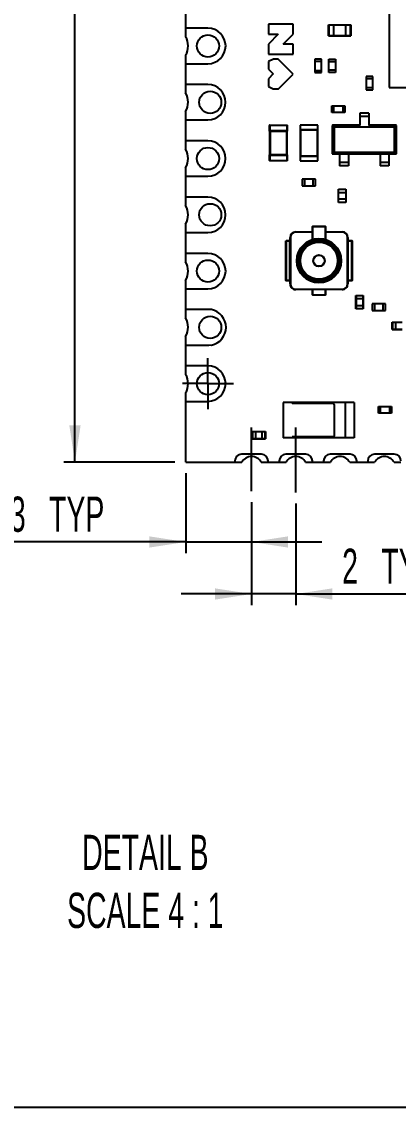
# Model space of a CAD drawing. Extents: x 13 to 282, y 8 to 200.
# Drawn here: x 116.5 to 150.5, y 8.5 to 106.5 of the extents above; entities that cross this region are included whole.
import ezdxf

# ---------------------------------------------------------------- set-up
doc = ezdxf.new("R2010")
doc.units = 0
doc.linetypes.add('CENTERX2', pattern=[20.32, 12.7, -2.54, 2.54, -2.54])
doc.layers.get('0').update_dxf_attribs({"linetype": 'CONTINUOUS'})
doc.styles.add('SLDTEXTSTYLE0', font='TXT', dxfattribs={"width": 0.605})
doc.dimstyles.new('SLDDIMSTYLE0', dxfattribs={"dimtxt": 3.081982, "dimasz": 3.302, "dimexe": 0, "dimexo": 0.0625, "dimgap": 0.770496, "dimtad": 1, "dimdec": 1, "dimlfac": 0.5, "dimrnd": 1e-09, "dimzin": 12, "dimtxsty": 'SLDTEXTSTYLE0', "dimsah": 1, "dimcen": 0.09, "dimazin": 3, "dimtfac": 1, "dimtdec": 1, "dimtofl": 0, "dimtmove": 0, "dimatfit": 3, "dimtolj": 1, "dimtzin": 12})
doc.dimstyles.new('SLDDIMSTYLE2', dxfattribs={"dimtxt": 3.081982, "dimasz": 3.302, "dimexe": 0, "dimexo": 0.0625, "dimgap": 0.770496, "dimtad": 1, "dimdec": 1, "dimlfac": 0.5, "dimrnd": 1e-09, "dimzin": 12, "dimtxsty": 'SLDTEXTSTYLE0', "dimsah": 1, "dimcen": 0.09, "dimazin": 3, "dimtfac": 1, "dimtdec": 1, "dimtmove": 0, "dimatfit": 3, "dimtolj": 1, "dimtzin": 12})

# ---------------------------------------------------------------- blocks, each defined once
blk = doc.blocks.new('_D')
at = {"color": 7, "linetype": 'CONTINUOUS'}
for p, q in [((149.726, 156.738), (120.266, 156.738)), ((121.266, 66.738), (121.266, 156.738)), ((130.286, 66.738), (120.266, 66.738))]:
    blk.add_line(p, q, dxfattribs=at)
for points in [[(121.266, 156.738), (120.758, 153.436), (121.774, 153.436)], [(121.266, 66.738), (121.774, 70.04), (120.758, 70.04)]]:
    blk.add_solid(points, dxfattribs=at)
at = {"color": 7, "linetype": 'CONTINUOUS', "insert": (117.173, 110.951), "char_height": 3.175, "attachment_point": 1, "rotation": 90, "style": 'SLDTEXTSTYLE0'}
blk.add_mtext('45', dxfattribs=at)
blk = doc.blocks.new('_D_9')
at = {"color": 7, "linetype": 'CONTINUOUS'}
for p, q in [((131.286, 65.738), (131.286, 58.525)), ((137.226, 63.116), (137.226, 58.525)), ((131.286, 59.525), (115.386, 59.525)), ((131.286, 59.525), (137.226, 59.525)), ((137.226, 59.525), (143.576, 59.525))]:
    blk.add_line(p, q, dxfattribs=at)
for points in [[(131.286, 59.525), (127.984, 60.033), (127.984, 59.017)], [(137.226, 59.525), (140.528, 59.017), (140.528, 60.033)]]:
    blk.add_solid(points, dxfattribs=at)
at = {"color": 7, "linetype": 'CONTINUOUS', "char_height": 3.175, "attachment_point": 1, "style": 'SLDTEXTSTYLE0'}
for s, insert in [('3', (115.386, 63.618)), ('TYP', (118.929, 63.618))]:
    blk.add_mtext(s, dxfattribs=dict(at, insert=insert))
blk = doc.blocks.new('_D_10')
at = {"color": 7, "linetype": 'CONTINUOUS'}
for p, q in [((137.226, 63.116), (137.226, 53.829)), ((141.226, 62.994), (141.226, 53.829)), ((137.226, 54.829), (130.876, 54.829)), ((141.226, 54.829), (137.226, 54.829)), ((141.226, 54.829), (157.17, 54.829))]:
    blk.add_line(p, q, dxfattribs=at)
for points in [[(137.226, 54.829), (133.924, 55.337), (133.924, 54.321)], [(141.226, 54.829), (144.528, 54.321), (144.528, 55.337)]]:
    blk.add_solid(points, dxfattribs=at)
at = {"color": 7, "linetype": 'CONTINUOUS', "char_height": 3.175, "attachment_point": 1, "style": 'SLDTEXTSTYLE0'}
for s, insert in [('2', (145.411, 58.922)), ('TYP', (148.953, 58.922))]:
    blk.add_mtext(s, dxfattribs=dict(at, insert=insert))
blk = doc.blocks.new('SW_CENTERMARKSYMBOL_3')
at = {"color": 0, "linetype": 'CONTINUOUS'}
for p, q in [((0, 1.3), (0, 2.3)), ((0, 0), (0, 1.3)), ((-1.3, 0), (-2.3, 0)), ((0, 0), (-1.3, 0)), ((0, 0), (0, -1.3)), ((0, 0), (1.3, 0)), ((1.3, 0), (2.3, 0)), ((0, -1.3), (0, -2.3))]:
    blk.add_line(p, q, dxfattribs=at)
blk = doc.blocks.new('SW_NOTE_1')
at = {"color": 0, "linetype": 'CONTINUOUS', "char_height": 3.175, "attachment_point": 2, "style": 'SLDTEXTSTYLE0'}
for s, insert in [('DETAIL B', (9.872, 4.093)), ('SCALE 4 : 1', (9.87, -1.141))]:
    blk.add_mtext(s, dxfattribs=dict(at, insert=insert))

msp = doc.modelspace()

# ---------------------------------------------------------------- linework, layer by layer
at = {"color": 7, "linetype": 'CONTINUOUS'}
for p, q in [((149.675, 128.539), (149.675, 100.539)), ((131.286, 105.898), (131.286, 107.778)), ((131.266, 105.898), (131.266, 105.135)), ((133.286, 105.898), (131.266, 105.898)), ((140.992, 106.262), (138.744, 106.262)), ((138.744, 106.262), (138.744, 105.363)), ((140.992, 105.363), (140.992, 106.262)), ((144.192, 105.209), (144.192, 106.209)), ((144.212, 106.189), (144.192, 106.209)), ((144.192, 106.209), (144.642, 106.209)), ((144.212, 106.189), (144.212, 105.229)), ((144.642, 106.189), (144.212, 106.189)), ((144.642, 106.189), (144.642, 106.209)), ((144.642, 106.209), (145.742, 106.209)), ((145.742, 106.189), (144.642, 106.189)), ((144.642, 106.189), (144.642, 105.229)), ((145.742, 106.209), (145.742, 106.189)), ((145.742, 106.209), (146.192, 106.209)), ((145.742, 105.229), (145.742, 106.189)), ((146.172, 106.189), (145.742, 106.189)), ((146.172, 106.189), (146.192, 106.209)), ((146.172, 105.229), (146.172, 106.189)), ((146.192, 106.209), (146.192, 105.209)), ((138.744, 105.363), (139.643, 105.36)), ((139.643, 105.36), (138.744, 104.466)), ((140.095, 104.463), (140.992, 105.363)), ((144.192, 105.209), (144.212, 105.229)), ((144.642, 105.209), (144.192, 105.209)), ((144.212, 105.229), (144.642, 105.229)), ((144.642, 105.229), (145.742, 105.229)), ((144.642, 105.209), (144.642, 105.229)), ((145.742, 105.209), (144.642, 105.209)), ((145.742, 105.229), (145.742, 105.209)), ((145.742, 105.229), (146.172, 105.229)), ((146.192, 105.209), (145.742, 105.209)), ((146.172, 105.229), (146.192, 105.209)), ((138.744, 104.466), (138.744, 103.564)), ((140.992, 104.461), (140.095, 104.463)), ((140.995, 103.562), (140.992, 104.461)), ((131.266, 103.462), (131.266, 102.698)), ((138.744, 103.564), (140.995, 103.562)), ((139.196, 103.12), (138.744, 102.894)), ((139.641, 103.12), (139.196, 103.12)), ((140.994, 101.766), (139.641, 103.12)), ((143.558, 103.093), (142.958, 103.093)), ((142.958, 103.093), (142.958, 102.893)), ((143.558, 102.893), (143.558, 103.093)), ((144.217, 102.912), (144.217, 103.112)), ((144.217, 103.112), (144.817, 103.112)), ((144.217, 102.112), (144.217, 102.912)), ((144.217, 102.912), (144.817, 102.912)), ((144.817, 103.112), (144.817, 102.912)), ((144.817, 102.912), (144.817, 102.112)), ((131.266, 102.698), (133.286, 102.698)), ((131.286, 100.818), (131.286, 102.698)), ((138.744, 102.894), (138.744, 102.22)), ((138.744, 102.22), (139.193, 101.771)), ((142.958, 102.893), (142.958, 102.093)), ((143.558, 102.893), (142.958, 102.893)), ((142.958, 102.093), (143.558, 102.093)), ((142.958, 102.093), (142.958, 101.893)), ((143.558, 102.093), (143.558, 102.893)), ((143.558, 101.893), (143.558, 102.093)), ((144.817, 102.112), (144.217, 102.112)), ((144.217, 101.912), (144.217, 102.112)), ((144.817, 102.112), (144.817, 101.912)), ((139.193, 101.771), (138.744, 101.322)), ((138.744, 101.322), (138.744, 100.646)), ((139.648, 100.42), (140.994, 101.766)), ((142.958, 101.893), (143.558, 101.893)), ((144.817, 101.912), (144.217, 101.912)), ((148.197, 101.539), (147.597, 101.539)), ((147.597, 101.539), (147.597, 101.339)), ((147.597, 101.339), (147.597, 100.539)), ((148.197, 101.339), (147.597, 101.339)), ((148.197, 101.339), (148.197, 101.539)), ((148.197, 100.539), (148.197, 101.339)), ((131.266, 100.818), (131.266, 100.055)), ((133.286, 100.818), (131.266, 100.818)), ((138.744, 100.646), (139.193, 100.42)), ((139.193, 100.42), (139.648, 100.42)), ((147.597, 100.539), (148.197, 100.539)), ((147.597, 100.539), (147.597, 100.339)), ((147.597, 100.339), (148.197, 100.339)), ((148.197, 100.339), (148.197, 100.539)), ((149.675, 100.539), (177.675, 100.539)), ((131.266, 98.382), (131.266, 97.618)), ((144.469, 98.302), (144.469, 98.902)), ((144.469, 98.902), (144.669, 98.902)), ((144.669, 98.302), (144.469, 98.302)), ((144.669, 98.902), (145.469, 98.902)), ((144.669, 98.302), (144.669, 98.902)), ((145.469, 98.302), (144.669, 98.302)), ((145.469, 98.902), (145.469, 98.302)), ((145.469, 98.902), (145.669, 98.902)), ((145.669, 98.302), (145.469, 98.302)), ((145.669, 98.902), (145.669, 98.302)), ((147.811, 98.225), (147.011, 98.225)), ((147.011, 98.225), (147.011, 97.925)), ((147.811, 98.225), (147.811, 97.925)), ((131.266, 97.618), (133.286, 97.618)), ((131.286, 95.738), (131.286, 97.618)), ((138.849, 97.121), (138.869, 97.121)), ((138.849, 96.621), (138.849, 97.121)), ((138.869, 97.141), (140.429, 97.141)), ((138.869, 97.141), (138.869, 97.121)), ((140.429, 97.121), (138.869, 97.121)), ((140.429, 97.141), (140.429, 97.121)), ((140.449, 97.121), (140.429, 97.121)), ((140.449, 97.121), (140.449, 96.621)), ((141.609, 97.139), (141.609, 93.939)), ((143.209, 97.139), (141.609, 97.139)), ((143.209, 93.939), (143.209, 97.139)), ((144.536, 97.148), (144.511, 97.123)), ((144.652, 96.982), (144.511, 97.123)), ((144.511, 97.123), (144.511, 94.572)), ((144.536, 97.148), (144.677, 97.007)), ((147.011, 97.148), (144.536, 97.148)), ((147.811, 97.925), (147.011, 97.925)), ((150.287, 97.148), (147.811, 97.148)), ((150.146, 97.007), (150.287, 97.148)), ((150.311, 97.123), (150.17, 96.982)), ((150.311, 97.123), (150.287, 97.148)), ((150.311, 94.572), (150.311, 97.123)), ((138.849, 96.621), (138.869, 96.641)), ((138.875, 96.596), (138.849, 96.621)), ((138.849, 96.621), (138.849, 94.461)), ((138.869, 96.641), (138.895, 96.616)), ((140.429, 96.641), (138.869, 96.641)), ((138.895, 96.596), (138.875, 96.596)), ((138.875, 94.486), (138.875, 96.596)), ((138.895, 96.596), (138.895, 96.616)), ((138.895, 96.616), (140.404, 96.616)), ((138.895, 96.596), (138.895, 94.486)), ((140.404, 96.596), (138.895, 96.596)), ((140.404, 96.616), (140.429, 96.641)), ((140.404, 96.596), (140.404, 96.616)), ((140.404, 94.486), (140.404, 96.596)), ((140.404, 96.596), (140.424, 96.596)), ((140.449, 96.621), (140.424, 96.596)), ((140.424, 96.596), (140.424, 94.486)), ((140.429, 96.641), (140.449, 96.621)), ((140.449, 94.461), (140.449, 96.621)), ((141.647, 96.7), (141.609, 96.739)), ((143.209, 96.739), (141.609, 96.739)), ((141.609, 96.739), (141.609, 94.339)), ((141.647, 96.7), (141.647, 94.377)), ((143.17, 96.7), (141.647, 96.7)), ((143.17, 96.7), (143.209, 96.739)), ((143.17, 94.377), (143.17, 96.7)), ((143.209, 94.339), (143.209, 96.739)), ((144.652, 94.713), (144.652, 96.982)), ((144.652, 96.982), (144.677, 96.982)), ((144.677, 97.007), (144.677, 96.982)), ((144.677, 97.007), (150.146, 97.007)), ((150.146, 96.982), (144.677, 96.982)), ((144.677, 96.982), (144.677, 94.713)), ((150.146, 96.982), (150.146, 97.007)), ((150.146, 96.982), (150.17, 96.982)), ((150.146, 94.713), (150.146, 96.982)), ((150.17, 96.982), (150.17, 94.713)), ((131.266, 95.738), (131.266, 94.975)), ((133.286, 95.738), (131.266, 95.738)), ((138.849, 94.461), (138.875, 94.486)), ((138.849, 93.961), (138.849, 94.461)), ((138.869, 94.441), (138.849, 94.461)), ((138.895, 94.466), (138.869, 94.441)), ((138.869, 94.441), (140.429, 94.441)), ((138.875, 94.486), (138.895, 94.486)), ((138.895, 94.486), (140.404, 94.486)), ((138.895, 94.466), (138.895, 94.486)), ((140.404, 94.466), (138.895, 94.466)), ((140.404, 94.466), (140.404, 94.486)), ((140.424, 94.486), (140.404, 94.486)), ((140.429, 94.441), (140.404, 94.466)), ((140.424, 94.486), (140.449, 94.461)), ((140.449, 94.461), (140.429, 94.441)), ((140.449, 94.461), (140.449, 93.961)), ((141.647, 94.377), (141.609, 94.339)), ((141.609, 94.339), (143.209, 94.339)), ((141.647, 94.377), (143.17, 94.377)), ((143.17, 94.377), (143.209, 94.339)), ((144.511, 94.572), (144.652, 94.713)), ((144.511, 94.572), (144.536, 94.548)), ((144.677, 94.689), (144.536, 94.548)), ((144.536, 94.548), (145.181, 94.548)), ((144.652, 94.713), (144.677, 94.713)), ((144.677, 94.689), (144.677, 94.713)), ((144.677, 94.713), (150.146, 94.713)), ((150.146, 94.689), (144.677, 94.689)), ((145.181, 94.548), (145.981, 94.548)), ((145.181, 94.548), (145.181, 94.548)), ((145.981, 94.548), (148.841, 94.548)), ((145.981, 94.548), (145.981, 94.548)), ((148.841, 94.548), (149.641, 94.548)), ((148.841, 94.548), (148.841, 94.548)), ((149.641, 94.548), (149.641, 94.548)), ((149.641, 94.548), (150.287, 94.548)), ((150.146, 94.713), (150.146, 94.689)), ((150.146, 94.713), (150.17, 94.713)), ((150.287, 94.548), (150.146, 94.689)), ((150.17, 94.713), (150.311, 94.572)), ((150.287, 94.548), (150.311, 94.572)), ((131.266, 93.302), (131.266, 92.538)), ((138.869, 93.961), (138.849, 93.961)), ((138.869, 93.961), (140.429, 93.961)), ((138.869, 93.961), (138.869, 93.941)), ((140.429, 93.941), (138.869, 93.941)), ((140.429, 93.961), (140.429, 93.941)), ((140.429, 93.961), (140.449, 93.961)), ((141.609, 93.939), (143.209, 93.939)), ((145.981, 93.771), (145.181, 93.771)), ((145.181, 93.771), (145.181, 93.471)), ((145.981, 93.471), (145.181, 93.471)), ((145.981, 93.771), (145.981, 93.471)), ((149.641, 93.771), (148.841, 93.771)), ((148.841, 93.771), (148.841, 93.471)), ((149.641, 93.471), (148.841, 93.471)), ((149.641, 93.771), (149.641, 93.471)), ((131.266, 92.538), (133.286, 92.538)), ((131.286, 90.658), (131.286, 92.538)), ((141.802, 92.288), (141.802, 91.688)), ((142.002, 92.288), (141.802, 92.288)), ((142.002, 92.288), (142.002, 91.688)), ((142.802, 92.288), (142.002, 92.288)), ((142.802, 91.688), (142.802, 92.288)), ((143.002, 92.288), (142.802, 92.288)), ((143.002, 91.688), (143.002, 92.288)), ((141.802, 91.688), (142.002, 91.688)), ((142.002, 91.688), (142.802, 91.688)), ((142.802, 91.688), (143.002, 91.688)), ((145.076, 91.073), (145.076, 91.373)), ((145.076, 91.373), (145.736, 91.373)), ((145.736, 91.373), (145.736, 91.073)), ((131.266, 90.658), (131.266, 89.895)), ((133.286, 90.658), (131.266, 90.658)), ((145.076, 90.473), (145.076, 91.073)), ((145.076, 91.073), (145.736, 91.073)), ((145.736, 90.473), (145.076, 90.473)), ((145.076, 90.173), (145.076, 90.473)), ((145.736, 90.173), (145.076, 90.173)), ((145.736, 91.073), (145.736, 90.473)), ((145.736, 90.473), (145.736, 90.173)), ((131.266, 88.222), (131.266, 87.458)), ((131.266, 87.458), (133.286, 87.458)), ((131.286, 85.578), (131.286, 87.458)), ((141.219, 87.515), (141.219, 87.495)), ((141.219, 87.515), (142.719, 87.515)), ((142.719, 87.495), (141.219, 87.495)), ((142.719, 86.823), (142.719, 87.995)), ((142.719, 87.995), (142.739, 87.995)), ((142.739, 88.015), (143.899, 88.015)), ((142.739, 87.995), (142.739, 88.015)), ((142.739, 87.995), (142.739, 86.829)), ((143.899, 87.995), (142.739, 87.995)), ((143.899, 88.015), (143.899, 87.995)), ((143.899, 86.829), (143.899, 87.995)), ((143.899, 87.995), (143.919, 87.995)), ((143.919, 87.995), (143.919, 86.823)), ((143.919, 87.515), (145.419, 87.515)), ((145.419, 87.495), (143.919, 87.495)), ((145.419, 87.515), (145.419, 87.495)), ((140.319, 86.715), (140.699, 86.715)), ((140.319, 86.715), (140.339, 86.695)), ((140.319, 83.135), (140.319, 86.715)), ((140.699, 86.695), (140.339, 86.695)), ((140.339, 86.695), (140.339, 83.135)), ((140.699, 86.715), (140.699, 86.695)), ((140.699, 86.695), (140.719, 86.695)), ((140.699, 83.135), (140.699, 86.695)), ((140.719, 82.815), (140.719, 87.015)), ((140.719, 87.015), (140.739, 87.015)), ((140.739, 87.015), (140.739, 82.815)), ((145.899, 82.815), (145.899, 87.015)), ((145.919, 87.015), (145.899, 87.015)), ((145.919, 87.015), (145.919, 82.815)), ((145.919, 86.715), (146.299, 86.715)), ((146.299, 86.695), (145.919, 86.695)), ((146.299, 86.715), (146.299, 86.695)), ((146.299, 83.135), (146.299, 86.695)), ((146.299, 86.695), (146.319, 86.695)), ((146.319, 86.695), (146.319, 83.135)), ((131.266, 85.578), (131.266, 84.815)), ((133.286, 85.578), (131.266, 85.578)), ((131.266, 83.142), (131.266, 82.378)), ((131.266, 82.378), (133.286, 82.378)), ((131.286, 80.51), (131.286, 82.378)), ((140.319, 83.135), (140.339, 83.135)), ((140.339, 83.115), (140.339, 83.135)), ((140.339, 83.135), (140.699, 83.135)), ((140.699, 83.115), (140.339, 83.115)), ((140.699, 83.135), (140.699, 83.115)), ((140.699, 83.135), (140.719, 83.135)), ((140.719, 82.815), (140.739, 82.815)), ((141.219, 82.335), (145.419, 82.335)), ((141.219, 82.315), (141.219, 82.335)), ((145.419, 82.315), (145.419, 82.335)), ((145.919, 82.815), (145.899, 82.815)), ((145.919, 83.135), (146.299, 83.135)), ((146.299, 83.115), (145.919, 83.115)), ((146.299, 83.135), (146.299, 83.115)), ((146.319, 83.135), (146.299, 83.135)), ((145.419, 82.315), (141.219, 82.315)), ((142.719, 81.835), (142.719, 82.315)), ((142.739, 81.835), (142.719, 81.835)), ((142.739, 82.315), (142.739, 81.835)), ((142.739, 81.835), (143.899, 81.835)), ((142.739, 81.835), (142.739, 81.815)), ((143.899, 81.815), (142.739, 81.815)), ((143.899, 82.295), (143.919, 82.295)), ((143.899, 81.835), (143.899, 82.295)), ((143.899, 81.835), (143.899, 81.815)), ((143.899, 81.835), (143.919, 81.835)), ((143.919, 82.295), (143.919, 81.835)), ((146.688, 81.756), (146.663, 81.781)), ((146.663, 81.781), (147.323, 81.781)), ((146.663, 81.481), (146.663, 81.781)), ((146.663, 80.881), (146.663, 81.481)), ((146.663, 81.481), (146.688, 81.481)), ((147.298, 81.756), (146.688, 81.756)), ((146.688, 81.756), (146.688, 81.481)), ((146.688, 81.481), (146.688, 80.881)), ((147.298, 81.481), (146.688, 81.481)), ((147.298, 81.756), (147.323, 81.781)), ((147.298, 81.481), (147.298, 81.756)), ((147.298, 80.881), (147.298, 81.481)), ((147.298, 81.481), (147.323, 81.481)), ((147.323, 81.781), (147.323, 81.481)), ((147.323, 81.481), (147.323, 80.881)), ((131.266, 80.51), (131.266, 79.746)), ((133.604, 80.498), (131.266, 80.51)), ((146.688, 80.881), (146.663, 80.881)), ((146.663, 80.581), (146.663, 80.881)), ((146.663, 80.581), (146.688, 80.606)), ((147.323, 80.581), (146.663, 80.581)), ((146.688, 80.881), (147.298, 80.881)), ((146.688, 80.881), (146.688, 80.606)), ((146.688, 80.606), (147.298, 80.606)), ((147.323, 80.881), (147.298, 80.881)), ((147.298, 80.606), (147.298, 80.881)), ((147.323, 80.581), (147.298, 80.606)), ((147.323, 80.881), (147.323, 80.581)), ((148.125, 81.026), (148.125, 80.426)), ((148.325, 81.026), (148.125, 81.026)), ((148.125, 80.426), (148.325, 80.426)), ((148.325, 81.026), (148.325, 80.426)), ((149.125, 81.026), (148.325, 81.026)), ((148.325, 80.426), (149.125, 80.426)), ((149.125, 80.426), (149.125, 81.026)), ((149.325, 81.026), (149.125, 81.026)), ((149.125, 80.426), (149.325, 80.426)), ((149.325, 80.426), (149.325, 81.026)), ((149.936, 79.353), (149.961, 79.328)), ((149.936, 79.353), (150.236, 79.353)), ((149.936, 78.693), (149.936, 79.353)), ((149.936, 78.693), (149.961, 78.718)), ((150.236, 78.693), (149.936, 78.693)), ((150.236, 79.328), (149.961, 79.328)), ((149.961, 79.328), (149.961, 78.718)), ((149.961, 78.718), (150.236, 78.718)), ((150.236, 79.353), (150.836, 79.353)), ((150.236, 79.328), (150.236, 79.353)), ((150.236, 79.328), (150.236, 78.718)), ((150.836, 79.328), (150.236, 79.328)), ((150.236, 78.718), (150.836, 78.718)), ((150.236, 78.693), (150.236, 78.718)), ((150.836, 78.693), (150.236, 78.693)), ((131.266, 78.074), (131.266, 77.31)), ((131.266, 77.31), (133.604, 77.298)), ((131.286, 75.418), (131.286, 77.298)), ((131.286, 77.298), (133.286, 77.298)), ((131.266, 75.418), (131.266, 74.655)), ((133.286, 75.418), (131.266, 75.418)), ((131.266, 72.982), (131.266, 72.218)), ((131.266, 72.218), (133.286, 72.218)), ((131.286, 66.738), (131.286, 72.218)), ((140.086, 72.118), (140.086, 68.918)), ((140.886, 72.118), (140.086, 72.118)), ((140.886, 72.118), (140.886, 72.028)), ((145.686, 72.118), (140.886, 72.118)), ((144.606, 72.028), (140.886, 72.028)), ((144.686, 71.948), (144.686, 69.088)), ((145.686, 72.118), (145.686, 68.918)), ((146.486, 72.118), (145.686, 72.118)), ((146.486, 72.118), (146.486, 68.918)), ((148.686, 71.76), (148.886, 71.76)), ((148.686, 71.16), (148.686, 71.76)), ((148.886, 71.76), (149.686, 71.76)), ((148.886, 71.16), (148.886, 71.76)), ((149.686, 71.76), (149.686, 71.16)), ((149.686, 71.76), (149.886, 71.76)), ((149.886, 71.76), (149.886, 71.16)), ((148.886, 71.16), (148.686, 71.16)), ((149.686, 71.16), (148.886, 71.16)), ((149.886, 71.16), (149.686, 71.16)), ((137.281, 69.482), (137.306, 69.457)), ((137.281, 69.482), (137.581, 69.482)), ((137.281, 68.822), (137.281, 69.482)), ((137.281, 68.822), (137.306, 68.847)), ((137.581, 68.822), (137.281, 68.822)), ((137.306, 69.457), (137.306, 68.847)), ((137.581, 69.457), (137.306, 69.457)), ((137.306, 68.847), (137.581, 68.847)), ((137.581, 69.482), (138.181, 69.482)), ((137.581, 69.457), (137.581, 69.482)), ((138.181, 69.457), (137.581, 69.457)), ((137.581, 69.457), (137.581, 68.847)), ((137.581, 68.847), (138.181, 68.847)), ((137.581, 68.822), (137.581, 68.847)), ((138.181, 68.822), (137.581, 68.822)), ((138.181, 69.482), (138.181, 69.457)), ((138.181, 69.482), (138.481, 69.482)), ((138.181, 68.847), (138.181, 69.457)), ((138.456, 69.457), (138.181, 69.457)), ((138.181, 68.847), (138.181, 68.822)), ((138.181, 68.847), (138.456, 68.847)), ((138.481, 68.822), (138.181, 68.822)), ((138.456, 69.457), (138.481, 69.482)), ((138.456, 68.847), (138.456, 69.457)), ((138.456, 68.847), (138.481, 68.822)), ((138.481, 69.482), (138.481, 68.822)), ((140.886, 68.918), (140.086, 68.918)), ((140.886, 69.008), (140.886, 68.918)), ((144.606, 69.008), (140.886, 69.008)), ((145.686, 68.918), (140.886, 68.918)), ((146.486, 68.918), (145.686, 68.918)), ((131.286, 66.738), (135.726, 66.738)), ((135.726, 66.838), (135.726, 66.718)), ((135.726, 66.718), (136.349, 66.718)), ((138.126, 67.438), (136.326, 67.438)), ((138.103, 66.718), (138.726, 66.718)), ((138.726, 66.718), (138.726, 66.838)), ((138.726, 66.738), (139.726, 66.738)), ((139.726, 66.838), (139.726, 66.718)), ((139.726, 66.718), (140.349, 66.718)), ((142.126, 67.438), (140.326, 67.438)), ((142.103, 66.718), (142.726, 66.718)), ((142.726, 66.718), (142.726, 66.838)), ((142.726, 66.738), (143.726, 66.738)), ((143.726, 66.838), (143.726, 66.718)), ((143.726, 66.718), (144.349, 66.718)), ((146.126, 67.438), (144.326, 67.438)), ((146.103, 66.718), (146.726, 66.718)), ((146.726, 66.718), (146.726, 66.838)), ((146.726, 66.738), (147.726, 66.738)), ((147.726, 66.838), (147.726, 66.718)), ((147.726, 66.718), (148.349, 66.718)), ((150.126, 67.438), (148.326, 67.438)), ((150.103, 66.718), (150.726, 66.718)), ((12.777, 8.493), (282.263, 8.493))]:
    msp.add_line(p, q, dxfattribs=at)
at = {"color": 8, "linetype": 'CONTINUOUS'}
for p, q in [((138.869, 97.121), (138.869, 96.641)), ((140.429, 96.641), (140.429, 97.121)), ((138.869, 94.441), (138.869, 93.961)), ((140.429, 93.961), (140.429, 94.441))]:
    msp.add_line(p, q, dxfattribs=at)
at = {"color": 7, "linetype": 'CENTERX2'}
for p, q in [((137.226, 64.116), (137.226, 69.862)), ((141.226, 63.994), (141.226, 69.862))]:
    msp.add_line(p, q, dxfattribs=at)
at = {"color": 7, "linetype": 'CONTINUOUS'}
for centre, radius in [((133.286, 104.298), 1), ((133.486, 99.218), 1), ((133.286, 94.138), 1), ((133.486, 89.058), 1), ((143.319, 84.915), 2), ((143.319, 84.915), 1.994), ((143.319, 84.915), 1.866), ((143.319, 84.915), 1.852), ((143.319, 84.915), 1.72), ((143.319, 84.915), 1.7), ((143.319, 84.915), 1.68), ((143.319, 84.915), 0.52), ((143.319, 84.915), 0.5), ((133.286, 83.978), 1), ((133.486, 78.898), 1), ((133.286, 73.818), 1)]:
    msp.add_circle(centre, radius, dxfattribs=at)
for centre, radius, start, end in [((133.286, 104.298), 1.6, 270.00414, 89.99586), ((129.786, 104.298), 1.7, 330.52709, 29.47291), ((129.786, 99.218), 1.7, 330.5271, 29.4729), ((133.285, 99.218), 1.6, 270.03013, 89.96988), ((138.869, 97.121), 0.02, 89.9998, 180.00074), ((140.429, 97.121), 0.02, 359.99763, 90.00131), ((138.895, 96.596), 0.02, 90.08608, 179.91525), ((140.404, 96.596), 0.02, 0.08419, 89.91314), ((144.678, 96.981), 0.0253, 90.99075, 179.00495), ((150.145, 96.981), 0.0253, 0.99172, 89.00828), ((133.285, 94.138), 1.6, 270.0424, 89.9576), ((129.786, 94.138), 1.7, 330.52707, 29.47293), ((138.895, 94.487), 0.02, 180.08252, 269.91615), ((140.404, 94.487), 0.02, 270.08463, 359.91804), ((144.678, 94.714), 0.0253, 180.99068, 269.00932), ((150.145, 94.714), 0.0253, 270.99165, 359.01265), ((138.869, 93.961), 0.02, 180.00193, 270.00024), ((140.429, 93.961), 0.02, 270.00088, 359.9997), ((133.285, 89.058), 1.6, 270.03367, 89.96633), ((129.786, 89.058), 1.7, 330.52708, 29.47292), ((141.219, 87.015), 0.5, 90.00001, 179.99992), ((141.219, 87.015), 0.48, 90.00001, 180.00001), ((142.739, 87.995), 0.02, 89.99901, 180.0008), ((143.899, 87.995), 0.02, 359.99769, 90.00005), ((145.419, 87.015), 0.5, 0.00001, 90.00004), ((145.419, 87.015), 0.48, 0.00001, 90.00002), ((140.699, 86.735), 0.02, 269.99917, 359.99821), ((146.299, 86.695), 0.02, 359.99868, 89.99904), ((133.286, 83.978), 1.6, 270.0156, 89.9844), ((129.786, 83.978), 1.7, 330.52705, 29.47295), ((140.339, 83.135), 0.02, 179.99893, 270.00111), ((140.699, 83.095), 0.02, 0.00204, 90.00083), ((141.219, 82.815), 0.5, 180.00002, 270.00002), ((141.219, 82.815), 0.48, 180.00002, 270), ((145.419, 82.815), 0.48, 270.00003, 0.00002), ((145.419, 82.815), 0.5, 270.00003, 0.00003), ((146.299, 83.135), 0.02, 270.00127, 0.00204), ((142.739, 81.835), 0.02, 180.00061, 269.99945), ((143.939, 82.295), 0.04, 149.99961, 180.00029), ((143.899, 81.835), 0.02, 269.99961, 0.00105), ((143.939, 82.295), 0.02, 90.00005, 180.00125), ((133.286, 78.898), 1.631, 281.23335, 78.76665), ((129.786, 78.91), 1.7, 330.52706, 29.47294), ((133.286, 78.898), 1.6, 269.99972, 272.26562), ((129.786, 73.818), 1.7, 330.52707, 29.47293), ((133.286, 73.818), 1.6, 270.01933, 89.98067), ((144.606, 71.948), 0.08, 0, 90), ((144.606, 69.088), 0.08, 269.99994, 359.99996), ((136.326, 66.838), 0.6, 89.99998, 180), ((137.226, 66.238), 1, 28.68539, 151.31461), ((138.126, 66.838), 0.6, 360, 89.99998), ((140.326, 66.838), 0.6, 90.00001, 180), ((141.226, 66.238), 1, 28.6854, 151.3146), ((142.126, 66.838), 0.6, 0, 90), ((144.326, 66.838), 0.6, 90.00003, 180), ((145.226, 66.238), 1, 28.6854, 151.3146), ((146.126, 66.838), 0.6, 0, 90), ((148.326, 66.838), 0.6, 90.00006, 180), ((149.226, 66.238), 1, 28.6854, 151.3146), ((150.126, 66.838), 0.6, 0, 90)]:
    msp.add_arc(centre, radius, start, end, dxfattribs=at)
for points, knots in [([(147.011, 97.925), (147.011, 97.921), (147.011, 97.915), (147.011, 97.904), (147.011, 97.894), (147.011, 97.855), (147.011, 97.778), (147.011, 97.686), (147.011, 97.538), (147.011, 97.348), (147.011, 97.197), (147.011, 97.121)], [0, 0, 0, 0, 0.00976, 0.01759, 0.02945, 0.051435, 0.195308, 0.412041, 0.585183, 0.789893, 1, 1, 1, 1]), ([(147.811, 97.925), (147.811, 97.921), (147.811, 97.915), (147.811, 97.904), (147.811, 97.894), (147.811, 97.855), (147.811, 97.778), (147.811, 97.686), (147.811, 97.538), (147.811, 97.348), (147.811, 97.197), (147.811, 97.121)], [0, 0, 0, 0, 0.00976, 0.01759, 0.02945, 0.051435, 0.195308, 0.412041, 0.585183, 0.789893, 1, 1, 1, 1]), ([(145.181, 94.574), (145.181, 94.498), (145.181, 94.347), (145.181, 94.157), (145.181, 94.009), (145.181, 93.917), (145.181, 93.84), (145.181, 93.802), (145.181, 93.791), (145.181, 93.78), (145.181, 93.774), (145.181, 93.771)], [0, 0, 0, 0, 0.210106, 0.414816, 0.58796, 0.804693, 0.948566, 0.970551, 0.982412, 0.990241, 1, 1, 1, 1]), ([(145.981, 94.574), (145.981, 94.498), (145.981, 94.347), (145.981, 94.157), (145.981, 94.009), (145.981, 93.917), (145.981, 93.84), (145.981, 93.802), (145.981, 93.791), (145.981, 93.78), (145.981, 93.774), (145.981, 93.771)], [0, 0, 0, 0, 0.210106, 0.414816, 0.58796, 0.804693, 0.948566, 0.970551, 0.982412, 0.990241, 1, 1, 1, 1]), ([(148.841, 94.574), (148.841, 94.498), (148.841, 94.347), (148.841, 94.157), (148.841, 94.009), (148.841, 93.917), (148.841, 93.84), (148.841, 93.802), (148.841, 93.791), (148.841, 93.78), (148.841, 93.774), (148.841, 93.771)], [0, 0, 0, 0, 0.210106, 0.414816, 0.58796, 0.804693, 0.948566, 0.970551, 0.982412, 0.990241, 1, 1, 1, 1]), ([(149.641, 94.574), (149.641, 94.498), (149.641, 94.347), (149.641, 94.157), (149.641, 94.009), (149.641, 93.917), (149.641, 93.84), (149.641, 93.802), (149.641, 93.791), (149.641, 93.78), (149.641, 93.774), (149.641, 93.771)], [0, 0, 0, 0, 0.210106, 0.414816, 0.58796, 0.804693, 0.948566, 0.970551, 0.982412, 0.990241, 1, 1, 1, 1])]:
    msp.add_open_spline(points, degree=3, knots=knots, dxfattribs=at)

# ---------------------------------------------------------------- block references
for name, p in [('SW_CENTERMARKSYMBOL_3', (133.286, 73.818)), ('SW_NOTE_1', (117.755, 28.997))]:
    msp.add_blockref(name, p, dxfattribs=at)

# ---------------------------------------------------------------- dimensions: what is measured, and where the dimension line sits
dim = msp.add_linear_dim(base=(121.266, 156.738), p1=(131.286, 66.738), p2=(150.726, 156.738), angle=90, dimstyle='SLDDIMSTYLE0', dxfattribs=at)
dim.commit()
dim.dimension.update_dxf_attribs({"geometry": '_D', "text_midpoint": (121.266, 113.303), "dimtype": 160})
for base, p1, picture, middle in [((137.226, 59.525), (131.286, 66.738), '_D_9', (121.266, 59.525)), ((137.226, 54.829), (141.226, 63.994), '_D_10', (151.29, 54.829))]:
    dim = msp.add_linear_dim(base=base, p1=p1, p2=(137.226, 64.116), text='<> TYP', dimstyle='SLDDIMSTYLE2', dxfattribs=at)
    dim.commit()
    dim.dimension.update_dxf_attribs({"geometry": picture, "text_midpoint": middle, "dimtype": 160})

doc.saveas('drawing.dxf')
